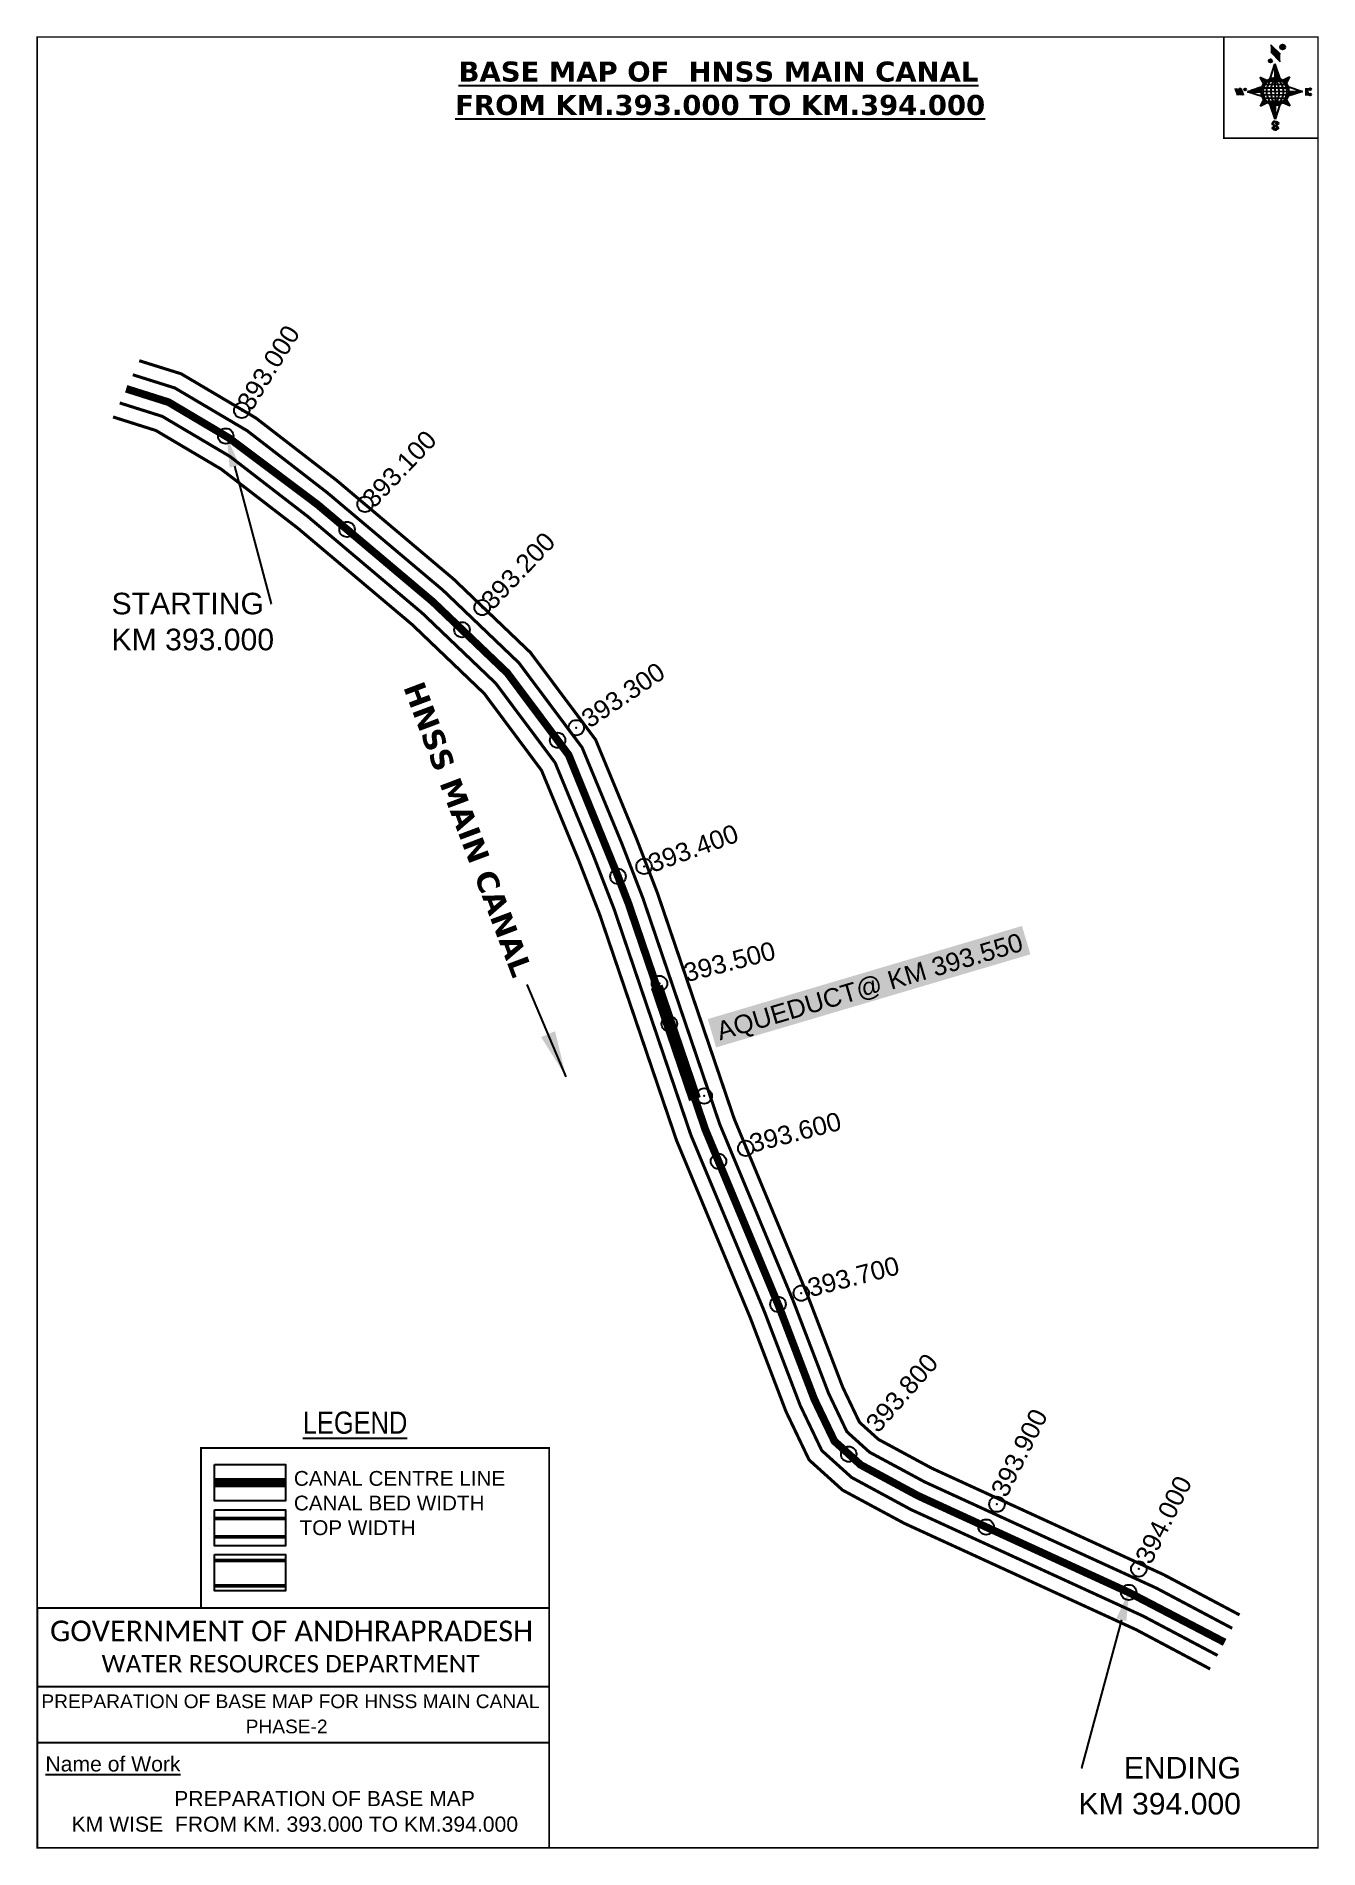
# Model space of a CAD drawing. Header units: inches. Extents: x 182550 to 183382, y 1576956 to 1578133.
import ezdxf
from ezdxf import colors
from ezdxf.entities.mleader import LeaderData, LeaderLine
from ezdxf.enums import TextEntityAlignment as Align
from ezdxf.math import Vec2, Vec3

# ---------------------------------------------------------------- set-up
doc = ezdxf.new("R2010")
doc.units = ezdxf.units.IN
doc.header["$MEASUREMENT"] = 0
doc.header["$PDMODE"] = 32
doc.header["$PDSIZE"] = 10
doc.linetypes.add('HIDDEN2', pattern=[0.1875, 0.125, -0.0625])
for name, color, linetype in [('AQUADUCT', 1, 'Continuous'), ('bord', 1, 'Continuous'), ('CANAL1', 242, 'Continuous'), ('CSMark', 72, 'Continuous'), ('DCBMS', 232, 'Continuous'), ('PAGE', 7, 'Continuous'), ('STRUCTURE', 5, 'Continuous'), ('TEXT', 6, 'Continuous')]:
    doc.layers.add(name, color=color, linetype=linetype)
doc.styles.add('ARIALN', font='ARIALN_1.TTF')
doc.styles.get("Standard").update_dxf_attribs({"font": 'ARIAL_1.TTF'})
doc.dimstyles.get("Standard").update_dxf_attribs({"dimtxt": 0.18, "dimasz": 0.18, "dimexe": 0.18, "dimexo": 0.0625, "dimgap": 0.09, "dimtad": 0, "dimtih": 1, "dimtoh": 1, "dimdec": 4, "dimzin": 0, "dimdsep": 46, "dimtxsty": 'Standard', "dimcen": 0.09, "dimadec": 0, "dimazin": 0, "dimtfac": 1, "dimtdec": 4, "dimtofl": 0, "dimtmove": 0, "dimatfit": 3, "dimfxl": 0, "dimtolj": 1, "dimtzin": 0, "dimarcsym": 0})
pattern_1 = [(267.297113149, (-8720374.938, 50637915.138), (10.5367255337, -0.497431438), [])]
pattern_2 = [(357.297113149, (-8720374.938, 50637915.138), (0.497431438, 10.5367255337), [])]

# ---------------------------------------------------------------- blocks, each defined once
blk = doc.blocks.new('*X8')
at = {"color": 0, "linetype": 'Continuous'}
for p, q in [((6321.6, 240.5), (6322.3, 241.2)), ((6321.6, 240.3), (6322.3, 241)), ((6321.6, 240.1), (6322.3, 240.8)), ((6321.6, 239.9), (6322.4, 240.7)), ((6321.6, 239.8), (6322.4, 240.6)), ((6321.6, 239.6), (6322.5, 240.5)), ((6321.6, 239.4), (6322.5, 240.3)), ((6321.6, 239.2), (6322.6, 240.2)), ((6321.7, 239.1), (6322.6, 240.1)), ((6321.8, 240.8), (6322.4, 241.4)), ((6321.8, 239), (6322.7, 240)), ((6321.8, 239), (6322.8, 239.9)), ((6321.9, 238.9), (6322.9, 239.8)), ((6322, 238.8), (6323, 239.7)), ((6322.1, 241.3), (6322.4, 241.6)), ((6322.1, 238.7), (6323.1, 239.6)), ((6322.2, 238.6), (6323.1, 239.6)), ((6322.3, 238.5), (6323.2, 239.5)), ((6322.4, 238.5), (6323.3, 239.4)), ((6322.5, 238.4), (6323.4, 239.3)), ((6322.7, 238.4), (6323.6, 239.3)), ((6322.8, 238.3), (6323.7, 239.2)), ((6322.9, 238.3), (6323.8, 239.1)), ((6323.1, 238.2), (6323.9, 239.1)), ((6323.2, 238.2), (6324, 239)), ((6323.3, 238.2), (6324.2, 239)), ((6323.5, 238.1), (6324.3, 238.9)), ((6323.7, 238.1), (6324.4, 238.9)), ((6323.8, 238.1), (6324.6, 238.8)), ((6324.1, 238.2), (6324.7, 238.8)), ((6324.3, 238.3), (6324.9, 238.8)), ((6324.6, 238.3), (6325.1, 238.8)), ((6324.8, 238.4), (6325.2, 238.8)), ((6325.1, 238.5), (6325.4, 238.8)), ((6325.4, 238.6), (6325.6, 238.8))]:
    blk.add_line(p, q, dxfattribs=at)
blk = doc.blocks.new('*X7')
at = {"color": 0, "linetype": 'Continuous'}
for p, q in [((6324.4, 240.3), (6324.5, 240.4)), ((6324.6, 240.3), (6324.8, 240.5)), ((6324.7, 240.2), (6325, 240.5)), ((6324.8, 240.2), (6325.2, 240.6)), ((6325, 240.1), (6325.5, 240.6)), ((6325.1, 240.1), (6325.6, 240.6)), ((6325.2, 240), (6325.8, 240.6)), ((6325.3, 240), (6326, 240.6)), ((6325.4, 239.9), (6326.1, 240.6)), ((6325.5, 239.8), (6326.2, 240.5)), ((6325.6, 239.8), (6326.3, 240.5)), ((6325.7, 239.7), (6326.5, 240.4)), ((6325.9, 239.6), (6326.6, 240.3)), ((6326, 239.5), (6326.7, 240.3)), ((6326, 239.4), (6326.8, 240.2)), ((6326.1, 239.3), (6327, 240.2)), ((6326.2, 239.3), (6327.1, 240.1)), ((6326.3, 239.2), (6327.1, 240)), ((6326.4, 239.1), (6327.2, 239.9)), ((6326.5, 239), (6327.3, 239.8)), ((6326.5, 238.9), (6327.4, 239.7)), ((6326.6, 238.8), (6327.5, 239.6)), ((6326.7, 238.7), (6327.5, 239.5)), ((6326.8, 238.6), (6327.6, 239.4)), ((6326.8, 238.5), (6327.7, 239.3)), ((6326.8, 236.5), (6327.4, 237)), ((6326.9, 238.3), (6327.8, 239.2)), ((6326.9, 238.2), (6327.9, 239.1)), ((6326.9, 236.8), (6327.6, 237.4)), ((6327, 238.1), (6327.8, 239)), ((6327, 237.9), (6327.8, 238.8)), ((6327, 237.8), (6327.8, 238.6)), ((6327, 237.6), (6327.8, 238.4)), ((6327, 237.4), (6327.8, 238.2)), ((6327, 237.3), (6327.8, 238)), ((6327, 237.1), (6327.8, 237.9))]:
    blk.add_line(p, q, dxfattribs=at)
blk = doc.blocks.new('H')
at = {"layer": 'bord', "extrusion": (0.000427885, 0.004792, 0.999988)}
h = blk.add_hatch(dxfattribs=at)
h.set_pattern_fill('LINE', color=8, scale=84.387686, angle=-2.7029, style=0)
h.set_pattern_definition(pattern_2)
h.paths.add_polyline_path([(-492, 786, -0.090992), (-448, 775), (-486, 912)])
h = blk.add_hatch(dxfattribs=at)
h.set_pattern_fill('LINE', color=8, scale=84.387686, angle=-92.7029, style=0)
h.set_pattern_definition(pattern_1)
h.paths.add_polyline_path([(-625, 665, -0.090992), (-615, 710), (-751, 671)])
h = blk.add_hatch(dxfattribs=at)
h.set_pattern_fill('LINE', color=8, scale=84.387686, angle=-2.7029, style=0)
h.set_pattern_definition(pattern_2)
h.paths.add_polyline_path([(-504, 533, -0.090992), (-549, 543), (-510, 406)])
h = blk.add_hatch(dxfattribs=at)
h.set_pattern_fill('LINE', color=8, scale=84.387686, angle=-92.7029, style=0)
h.set_pattern_definition(pattern_1)
h.paths.add_polyline_path([(-246, 647), (-372, 653, -0.090992), (-382, 609)])
for p, q in [((-519, 1020, -1217), (-435, 927, -1216)), ((-516, 1087, -1217), (-432, 994, -1217)), ((-538, 774, -1216), (-487, 906, -1216)), ((-487, 906, -1216), (-493, 780, -1216)), ((-487, 906, -1216), (-448, 769, -1216)), ((-865, 701, -1215), (-847, 638, -1215)), ((-847, 700, -1215), (-829, 637, -1215)), ((-829, 699, -1215), (-811, 636, -1215)), ((-829, 699, -1215), (-811, 698, -1215)), ((-811, 698, -1215), (-794, 635, -1215)), ((-752, 665, -1215), (-615, 704, -1215)), ((-627, 794, -1216), (-567, 760, -1216)), ((-627, 794, -1216), (-584, 747, -1215)), ((-599, 731, -1215), (-627, 794, -1216)), ((-421, 753, -1216), (-359, 781, -1216)), ((-359, 781, -1216), (-405, 739, -1216)), ((-359, 781, -1216), (-392, 721, -1215)), ((-379, 693, -1215), (-246, 641, -1215)), ((-213, 669, -1215), (-217, 601, -1215)), ((-752, 665, -1215), (-625, 659, -1215)), ((-619, 614, -1215), (-752, 665, -1215)), ((-639, 526, -1214), (-606, 585, -1215)), ((-639, 526, -1214), (-593, 568, -1215)), ((-577, 553, -1215), (-639, 526, -1214)), ((-511, 400, -1214), (-549, 537, -1214)), ((-460, 533, -1215), (-511, 400, -1214)), ((-505, 527, -1214), (-511, 400, -1214)), ((-371, 513, -1214), (-431, 546, -1215)), ((-371, 513, -1214), (-414, 560, -1215)), ((-399, 576, -1215), (-371, 513, -1214)), ((-246, 641, -1215), (-383, 603, -1215)), ((-373, 647, -1215), (-246, 641, -1215)), ((-197, 600, -1215), (-194, 668, -1215))]:
    blk.add_line(p, q, dxfattribs=at)
at = {"layer": 'bord', "color": 8, "linetype": 'ByBlock', "extrusion": (0.000427885, 0.004792, 0.999988)}
for p, q in [((-375, 679, -1215), (-620, 691, -1215)), ((-386, 711, -1215), (-605, 722, -1215)), ((-411, 744, -1216), (-578, 752, -1216)), ((-493, 780, -1216), (-505, 527, -1214)), ((-373, 647, -1215), (-625, 659, -1215)), ((-378, 616, -1215), (-623, 628, -1215)), ((-392, 585, -1215), (-611, 595, -1215)), ((-420, 555, -1215), (-587, 562, -1215))]:
    blk.add_line(p, q, dxfattribs=at)
at = {"layer": 'bord', "extrusion": (0.000427885, 0.004792, 0.999988), "elevation": -1212}
for points, const_width in [([(-522, 960), (-516, 1093)], 1.61), ([(-434, 933), (-428, 1066)], 1.61), ([(-870, 707), (-846, 706)], 0.642), ([(-829, 643), (-821, 678)], 0.642), ([(-793, 641), (-782, 694)], 0.642), ([(-223, 676), (-174, 673)], 0.706), ([(-829, 643), (-855, 644)], 0.642), ([(-811, 642), (-784, 641)], 0.642), ([(-177, 605), (-226, 607)], 0.706), ([(-195, 645), (-185, 644)], 0.706)]:
    blk.add_lwpolyline(points, dxfattribs=dict(at, const_width=const_width))
for points, const_width in [([(-414, 1073, 1), (-398, 1058, 1)], 22.3), ([(-530, 950, 1), (-520, 939, 1)], 14.8), ([(-776, 697, 1), (-769, 690, 1)], 8.9), ([(-180, 618, 1), (-173, 611, 1)], 9.79), ([(-178, 667, 1), (-171, 660, 1)], 9.79), ([(-490, 362, 1), (-498, 369, 1)], 11.1), ([(-525, 322, 1), (-533, 329, 1)], 11.1)]:
    blk.add_lwpolyline(points, format="xyb", close=True, dxfattribs=dict(at, const_width=const_width))
for points in [[(-537, 317), (-531, 310), (-520, 307), (-505, 307), (-494, 310), (-486, 318), (-487, 326), (-491, 333), (-494, 336), (-503, 341), (-522, 347), (-530, 352), (-534, 355), (-537, 363), (-537, 373), (-530, 381), (-520, 384), (-504, 384), (-493, 380), (-487, 373)], [(-522, 348), (-526, 354), (-528, 361), (-528, 371), (-526, 375), (-521, 381), (-515, 384)], [(-505, 307), (-499, 312), (-497, 319), (-497, 327), (-501, 335), (-509, 343)]]:
    blk.add_lwpolyline(points, dxfattribs=at)
at = {"layer": 'bord', "extrusion": (0.000427885, 0.004792, 0.999988)}
for centre, radius in [((-406, 1065, -1212), 22.3), ((-525, 944, -1212), 14.8), ((-773, 694, -1212), 8.9), ((-498, 659, -1212), 127), ((-177, 615, -1212), 9.79), ((-174, 663, -1212), 9.79), ((-494, 365, -1212), 11.1), ((-529, 325, -1212), 11.1)]:
    blk.add_circle(centre, radius, dxfattribs=at)
at = {"layer": 'bord', "color": 8, "linetype": 'ByBlock', "extrusion": (0.000427885, 0.004792, 0.999988)}
for centre, radius, start, end in [((-482, 658, -1212), 128, 94.9254, 259.6691), ((-437, 656, -1212), 141, 113.2864, 241.308), ((-316, 651, -1212), 222, 142.5892, 212.0053), ((-560, 662, -1212), 141, 293.2864, 61.308), ((-681, 668, -1212), 222, 322.5892, 32.0053), ((-515, 660, -1212), 128, 274.9254, 79.6691)]:
    blk.add_arc(centre, radius, start, end, dxfattribs=at)
at = {"layer": 'bord', "extrusion": (0.000427885, 0.004792, 0.999988)}
for points in [[(-516, 1093, -1212), (-431, 1000, -1212), (-519, 1026, -1212), (-434, 933, -1212)], [(-864, 707, -1212), (-846, 706, -1212), (-846, 644, -1212), (-829, 643, -1212)], [(-829, 705, -1212), (-811, 704, -1212), (-811, 642, -1212), (-793, 641, -1212)], [(-193, 674, -1212), (-197, 606, -1212), (-213, 675, -1212), (-216, 607, -1212)]]:
    blk.add_solid(points, dxfattribs=at)
at = {"layer": 'bord', "extrusion": (0.000427885, 0.004792, 0.999988), "xscale": 7.977342409717546, "yscale": 7.977342408231451, "zscale": 7.977342408476333, "rotation": 138.0840426661453}
for name, p in [('*X7', (38301, -31929, -1212)), ('*X8', (38314, -31951, -1212))]:
    blk.add_blockref(name, p, dxfattribs=at)

msp = doc.modelspace()

# ---------------------------------------------------------------- linework, layer by layer
at = {"layer": 'CANAL1', "color": 5, "const_width": 2}
for points in [[(182612.3, 1577913.1), (182639.6, 1577904.5), (182686.6, 1577876.7), (182738.3, 1577836.7), (182813.6, 1577773.2), (182862.8, 1577726.1), (182903.8, 1577671.2), (182929.6, 1577608.8), (182943.3, 1577573.3), (182993.1, 1577426.7), (183040.7, 1577312.2), (183063.7, 1577252.1), (183075.6, 1577227.1), (183090.3, 1577213.8), (183126.3, 1577194.4), (183276.6, 1577125.5), (183325.6, 1577099.5)], [(182603.8, 1577894.8), (182631.4, 1577886.1), (182675.3, 1577860.1), (182725.8, 1577821.1), (182800.2, 1577758.3), (182847.8, 1577712.8), (182886.3, 1577661.3), (182911, 1577601.4), (182924.5, 1577566.5), (182974.4, 1577419.6), (183022.2, 1577304.8), (183045.3, 1577244.2), (183059.3, 1577214.9), (183078.7, 1577197.4), (183117.3, 1577176.5), (183267.7, 1577107.5), (183316.1, 1577081.9)]]:
    msp.add_lwpolyline(points, dxfattribs=at)
at = {"layer": 'CANAL1', "color": 200, "const_width": 2}
for points in [[(182616.5, 1577922.2), (182643.7, 1577913.7), (182692.2, 1577885), (182744.6, 1577844.5), (182820.3, 1577780.6), (182870.3, 1577732.8), (182912.6, 1577676.2), (182938.9, 1577612.5), (182952.7, 1577576.7), (183002.5, 1577430.2), (183050, 1577315.9), (183072.9, 1577256), (183083.8, 1577233.2), (183096.1, 1577222.1), (183130.7, 1577203.4), (183281, 1577134.4), (183330.4, 1577108.2)], [(182599.5, 1577885.7), (182627.3, 1577876.9), (182669.7, 1577851.8), (182719.5, 1577813.4), (182793.6, 1577750.9), (182840.3, 1577706.2), (182877.5, 1577656.3), (182901.7, 1577597.7), (182915.1, 1577563.1), (182965.1, 1577416.1), (183012.9, 1577301.1), (183036.1, 1577240.2), (183051.1, 1577208.8), (183072.8, 1577189.2), (183112.9, 1577167.6), (183263.3, 1577098.6), (183311.3, 1577073.1)]]:
    msp.add_lwpolyline(points, dxfattribs=at)
at = {"layer": 'CANAL1', "color": 1, "linetype": 'HIDDEN2', "ltscale": 100, "const_width": 5}
msp.add_lwpolyline([(182608, 1577904), (182635.5, 1577895.3), (182674.6, 1577872.1), (182732.1, 1577828.9), (182806.9, 1577765.8), (182855.3, 1577719.5), (182895.1, 1577666.3), (182927.1, 1577587.5), (182927.1, 1577587.5), (182933.9, 1577569.9), (182983.8, 1577423.1), (183031.5, 1577308.5), (183054.5, 1577248.1), (183067.5, 1577221), (183084.5, 1577205.6), (183121.8, 1577185.5), (183258.5, 1577122.8), (183320.7, 1577090.4)], dxfattribs=at)
at = {"layer": 'CANAL1', "color": 1, "linetype": 'HIDDEN2', "ltscale": 100, "const_width": 6, "elevation": -0.4}
msp.add_lwpolyline([(182711.4, 1577194), (182665.4, 1577194)], dxfattribs=at)
at = {"layer": 'CANAL1', "color": 5, "const_width": 2.4, "elevation": -0.4}
for points in [[(182711.4, 1577170.8), (182665.4, 1577170.8)], [(182711.4, 1577158.8), (182665.4, 1577158.8)]]:
    msp.add_lwpolyline(points, dxfattribs=at)
at = {"layer": 'CANAL1', "color": 200, "const_width": 2.4, "elevation": -0.4}
for points in [[(182711.4, 1577143.6), (182665.4, 1577143.6)], [(182711.4, 1577127.1), (182665.4, 1577127.1)]]:
    msp.add_lwpolyline(points, dxfattribs=at)
at = {"layer": 'CSMark', "color": 96, "const_width": 8}
msp.add_lwpolyline([(182952.2, 1577516), (182977, 1577443)], dxfattribs=at)
at = {"layer": 'CSMark', "color": 2}
for p in [(182683, 1577890), (182763, 1577829), (182839, 1577762), (182900, 1577684), (182944, 1577594), (182954, 1577518), (182983, 1577445, 19), (183010, 1577411), (183046, 1577317), (183173, 1577180), (183265, 1577138, 20), (183265, 1577138)]:
    msp.add_point(p, dxfattribs=at)
at = {"layer": 'CSMark', "color": 3}
for p in [(182672.6, 1577873.3), (182751.3, 1577812.7), (182825.9, 1577747.6), (182887.9, 1577675.9), (182927.1, 1577587.5), (182960.4, 1577491.8), (182992.3, 1577402.6), (183030.9, 1577309.8), (183076.8, 1577212.5), (183166, 1577165.2), (183258.5, 1577122.8)]:
    msp.add_point(p, dxfattribs=at)
at = {"layer": 'PAGE', "const_width": 1}
msp.add_lwpolyline([(183381.3, 1576957), (183381.3, 1578132.3), (182550.3, 1578132.3), (182550.3, 1576957), (183381.3, 1576957)], dxfattribs=at)
at = {"layer": 'PAGE'}
for points, const_width in [([(183381.3, 1578132.3), (183320.2, 1578132.3), (183320.2, 1578066.6), (183381.3, 1578066.6)], 1), ([(182656.6, 1577216.5), (182882.4, 1577216.5), (182882.4, 1577112.7), (182656.6, 1577112.7)], 1.2), ([(182550.3, 1577112.7), (182882.4, 1577112.7), (182882.4, 1576957), (182550.3, 1576957)], 1.2)]:
    msp.add_lwpolyline(points, close=True, dxfattribs=dict(at, const_width=const_width))
at = {"layer": 'PAGE', "elevation": -0.4}
for points in [[(182665.4, 1577205.8), (182711.4, 1577205.8), (182711.4, 1577182.3), (182665.4, 1577182.3)], [(182665.4, 1577176.5), (182711.4, 1577176.5), (182711.4, 1577153), (182665.4, 1577153)], [(182665.4, 1577147.3), (182711.4, 1577147.3), (182711.4, 1577123.8), (182665.4, 1577123.8)]]:
    msp.add_lwpolyline(points, close=True, dxfattribs=at)
at = {"layer": 'PAGE'}
for points in [[(182550.3, 1577061.7), (182882.4, 1577061.7)], [(182550.3, 1577025.3), (182882.4, 1577025.3)]]:
    msp.add_lwpolyline(points, dxfattribs=at)

# ---------------------------------------------------------------- block references
at = {"layer": 'AQUADUCT', "color": 1, "xscale": 0.0703495379661093, "yscale": 0.07034953800030053, "zscale": 0.07034953795990817, "rotation": 3.078330607406165}
msp.add_blockref('H', (183390.9, 1578052.9, 85.4), dxfattribs=at)

# ---------------------------------------------------------------- texts
at = {"layer": 'CANAL1', "color": 7, "insert": (182800.4, 1577716.2), "char_height": 14, "width": 205.129, "attachment_point": 1, "rotation": 290.6255}
msp.add_mtext('\\pi0.96322;{\\fVerdana|b1|i0|c0|p34;HNSS MAIN CANAL}', dxfattribs=at)
at = {"layer": 'CSMark', "color": 1}
for s, rotation, p in [('393.000', 58.1198, (182689.3, 1577888.8, 16)), ('393.400', 20.0099, (182949.5, 1577589.8, 17)), ('394.000', 63.3471, (183272.8, 1577140.2, 20))]:
    msp.add_text(s, height=12, rotation=rotation, dxfattribs=at).set_placement(p)
for s, rotation, p in [('393.100', 46.6071, (182764.4, 1577830)), ('393.200', 46.6071, (182841.4, 1577763.9)), ('393.300', 34.0653, (182905.3, 1577688.3)), ('393.500', 14.5315, (182970.1, 1577524.6)), ('393.600', 14.5315, (183012.8, 1577413.9)), ('393.700', 14.5315, (183050.5, 1577320.2)), ('393.800', 48.7343, (183091.3, 1577229.6)), ('393.900', 63.3471, (183173.8, 1577186.4))]:
    msp.add_text(s, height=12, rotation=rotation, dxfattribs=at).set_placement(p, align=Align.MIDDLE_LEFT)
at = {"layer": 'PAGE', "extrusion": (0.000201441, 0.004807, 0.999988), "style": 'ARIALN'}
msp.add_text('%%ULEGEND', height=14.4, rotation=359.9999, dxfattribs=at).set_placement((182756.5, 1577214.6, 7618.3), align=Align.MIDDLE)
at = {"layer": 'PAGE', "extrusion": (0.000201441, 0.004807, 0.999988)}
for s, height, p in [('PREPARATION OF BASE MAP FOR HNSS MAIN CANAL', 8.878, (182553, 1577029.3, 7617.4)), ('%%UName of Work', 9.822, (182555.6, 1576988.2, 7616))]:
    msp.add_text(s, height=height, rotation=359.9999, dxfattribs=at).set_placement(p)
for s, height, p in [('PHASE-2', 8.88, (182712.1, 1577017.4, 7617.3)), ('PREPARATION OF BASE MAP', 9.822, (182736.7, 1576970.6, 7616.1)), ('KM WISE  FROM KM. 393.000 TO KM.394.000', 9.822, (182717.4, 1576954, 7616.1))]:
    msp.add_text(s, height=height, rotation=359.9999, dxfattribs=at).set_placement(p, align=Align.MIDDLE_CENTER)
at = {"layer": 'PAGE', "extrusion": (0.000201441, 0.004807, 0.999988), "attachment_point": 1, "text_direction": (1, -1e-06, -0.000201)}
for s, insert, char_height, width in [('CANAL CENTRE LINE CANAL BED WIDTH {\\H2.3732x; }\\P TOP WIDTH{\\H1.9155x; }', (182716.8, 1577201.6, -0.4), 9.6, 168.926), ('\\pi3.5885;{\\fCalibri|b0|i0|c0|p34;\\H1.3333x;GOVERNMENT OF ANDHRAPRADESH\\P\\pi37.073;\\H0.83998x;WATER RESOURCES DEPARTMENT}', (182555, 1577104.5, -1.3), 10.059, 321.276)]:
    msp.add_mtext(s, dxfattribs=dict(at, insert=insert, char_height=char_height, width=width))
at = {"layer": 'STRUCTURE', "color": 5, "insert": (182989.8, 1577492.5), "char_height": 12, "width": 205.462, "attachment_point": 1, "rotation": 16.506, "bg_fill": 1, "box_fill_scale": 1.3, "bg_fill_color": 7, "bg_fill_true_color": 16777215, "bg_fill_transparency": 4390977}
msp.add_mtext('\\pi0.06;AQUEDUCT@ KM 393.550', dxfattribs=at)
at = {"layer": 'TEXT', "color": 1, "insert": (182801.9, 1578116.4), "char_height": 13, "width": 379.826, "attachment_point": 1}
msp.add_mtext('\\pi21.755;{\\fVerdana|b1|i0|c0|p34;\\LBASE MAP OF  HNSS MAIN CANAL \\P\\pi19.564;FROM KM.393.000 TO KM.394.000}', dxfattribs=at)

# ---------------------------------------------------------------- leaders
at = {"layer": 'CANAL1', "color": 7}
msp.add_leader([(182893.4, 1577457.5), (182868.1, 1577517.4)], dimstyle='Standard', override={"dimasz": 30, "dimgap": 0.09, "dimtad": 0}, dxfattribs=at)
at = {"layer": 'DCBMS', "color": 5}
ml = msp.add_multileader_mtext('Standard', dxfattribs=at)
ml.set_content('STARTING\\PKM 393.000', color=5)
ml.set_leader_properties()
ml.build(insert=Vec2(0, 0))
ml.multileader.update_dxf_attribs({"dogleg_length": 0.36, "arrow_head_size": 20})
ctx = ml.context
ctx.base_point, ctx.char_height, ctx.arrow_head_size, ctx.landing_gap_size, ctx.plane_origin = Vec3(182598.4, 1577764.5), 14, 20, 0.09, Vec3(182769.3, 1577837.3)
notes = []
notes.append((ctx, [(0, (1, 1, 0), (182702, 1577764.5), (-1, 0), 0.36, [(0, [(182673.2, 1577873)], 0, [])])]))
ctx.mtext.insert, ctx.mtext.flow_direction = Vec3(182598.5, 1577771.6), 5
for ctx, leaders in notes:
    for number, flags, end, landing, length, lines in leaders:
        leader = LeaderData()
        leader.index, (leader.has_last_leader_line, leader.has_dogleg_vector, leader.attachment_direction) = number, flags
        leader.last_leader_point, leader.dogleg_vector, leader.dogleg_length = Vec3(end), Vec3(landing), length
        for number, points, colour, breaks in lines:
            line = LeaderLine()
            line.index, line.vertices, line.color, line.breaks = number, Vec3.list(points), colors.encode_raw_color(colour), breaks
            leader.lines.append(line)
        ctx.leaders.append(leader)

# ---------------------------------------------------------------- next in the draw order: leaders
ml = msp.add_multileader_mtext('Standard', dxfattribs=at)
ml.set_content('ENDING \\PKM 394.000', color=5)
ml.set_leader_properties()
ml.build(insert=Vec2(0, 0))
ml.multileader.update_dxf_attribs({"dogleg_length": 0.36, "arrow_head_size": 20})
ctx = ml.context
ctx.base_point, ctx.char_height, ctx.arrow_head_size, ctx.landing_gap_size, ctx.plane_origin = Vec3(183228.1, 1577008.9), 14, 20, 0.09, Vec3(183371.8, 1577221.2)
ctx.text_align_type = 2
notes = []
notes.append((ctx, [(1, (1, 1, 0), (183227.8, 1577008.9), (1, 0), 0.36, [(0, [(183258.9, 1577124.4)], 0, [])])]))
ctx.mtext.insert, ctx.mtext.width, ctx.mtext.alignment, ctx.mtext.flow_direction = Vec3(183331.3, 1577016), 109.049, 3, 5
ctx.mtext.has_bg_fill, ctx.mtext.bg_color, ctx.mtext.bg_scale_factor, ctx.mtext.bg_transparency, ctx.mtext.use_window_bg_color = 1, -1027028792, 1.5, 0, 1
for ctx, leaders in notes:
    for number, flags, end, landing, length, lines in leaders:
        leader = LeaderData()
        leader.index, (leader.has_last_leader_line, leader.has_dogleg_vector, leader.attachment_direction) = number, flags
        leader.last_leader_point, leader.dogleg_vector, leader.dogleg_length = Vec3(end), Vec3(landing), length
        for number, points, colour, breaks in lines:
            line = LeaderLine()
            line.index, line.vertices, line.color, line.breaks = number, Vec3.list(points), colors.encode_raw_color(colour), breaks
            leader.lines.append(line)
        ctx.leaders.append(leader)

doc.saveas('drawing.dxf')
